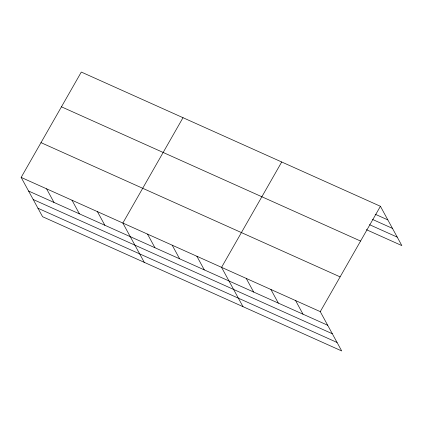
<?xml version="1.0" encoding="UTF-8"?>
<svg xmlns="http://www.w3.org/2000/svg" width="423" height="423" viewBox="0 0 423 423"><rect width="100%" height="100%" fill="white"/><g stroke="black" fill="none" stroke-linecap="round" stroke-linejoin="round"><path stroke-width="0.63" d="M21.15 177.406L320.264 311.64L341.694 350.947L42.58 216.713L21.15 177.406L81.306 72.053L380.42 206.287L401.85 245.594L366.339 229.657M183.006 117.694L122.85 223.048L144.28 262.355M281.713 161.988L221.557 267.341L242.987 306.649M320.264 311.64L380.42 206.287M375.206 214.234L387.843 219.907M372.605 219.468L392.465 228.383M369.543 224.692L397.229 237.118M61.457 106.818L360.565 241.052M40.999 142.641L340.113 276.875M28.579 191.027L327.688 325.261M33.2 199.503L332.309 333.736M37.959 208.238L337.073 342.471M295.587 300.568L303.011 314.189M270.91 289.491L278.334 303.111M246.234 278.419L253.657 292.039M196.88 256.269L204.304 269.89M172.203 245.192L179.627 258.818M147.527 234.12L154.95 247.741M97.422 211.637L104.851 225.258M72 200.227L79.424 213.848M46.572 188.817L54.001 202.437"/></g></svg>
